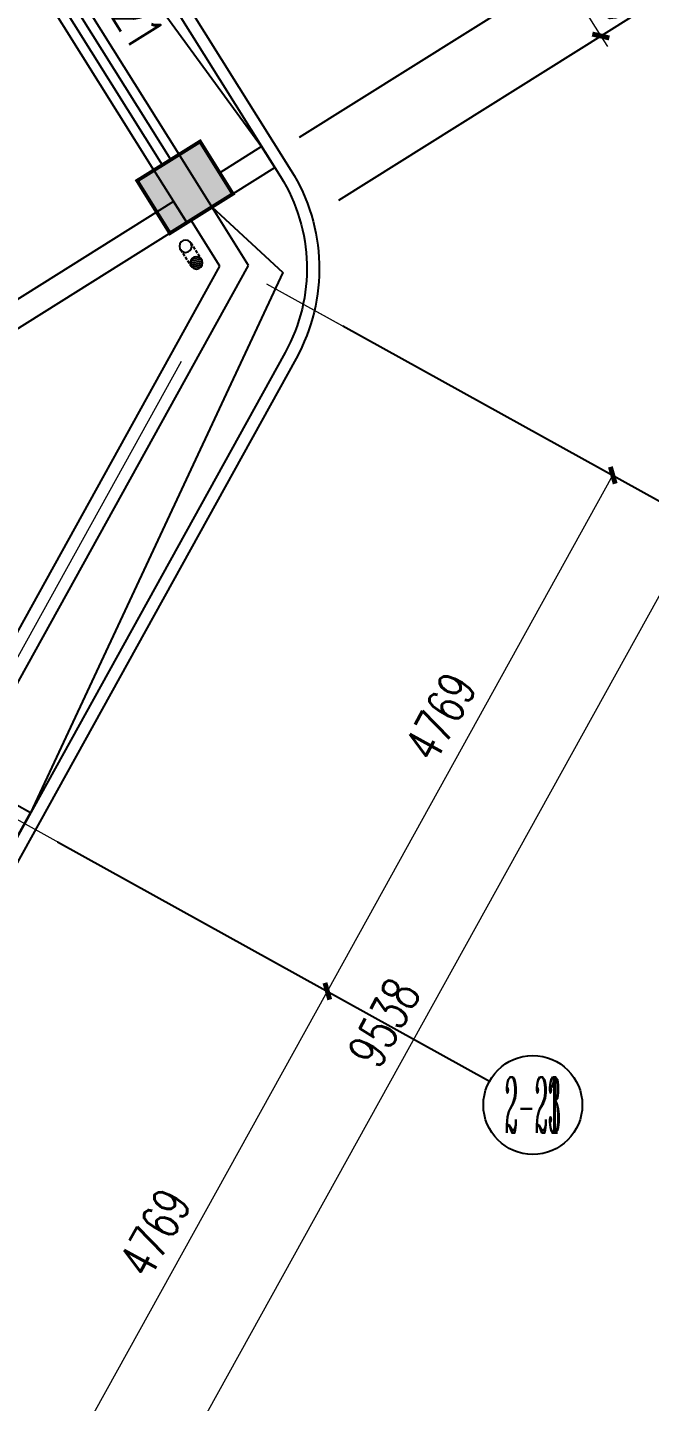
# Model space of a CAD drawing. Extents: x -9422388 to 15610651, y -1992469 to 953794.
# Drawn here: x -2617313 to -2612281, y -209946 to -198833 of the extents above; entities that cross this region are included whole.
import ezdxf
from ezdxf.enums import TextEntityAlignment as Align

# ---------------------------------------------------------------- set-up
doc = ezdxf.new("R2010")
doc.units = 0
doc.header["$LTSCALE"] = 1000
doc.linetypes.add('DASH', pattern=[0.35, 0.25, -0.1])
for name, color, linetype in [('A-ELEV-LIN-0.3', 30, 'Continuous'), ('A-ELEV-LIN-0.4', 40, 'Continuous'), ('A-ROOF-STRM', 150, 'Continuous'), ('AXIS', 3, 'Continuous'), ('AXIS_TEXT', 7, 'Continuous'), ('C-KZ', 2, 'Continuous'), ('C-Z-HATCH', 253, 'Continuous'), ('PUB_DIM', 3, 'Continuous'), ('WALL', 9, 'Continuous'), ('WALL-PARAPET', 6, 'Continuous'), ('WINDOW', 4, 'Continuous'), ('WINDOW_TEXT', 7, 'Continuous')]:
    doc.layers.add(name, color=color, linetype=linetype)
doc.layers.add('建筑底图', color=8, linetype='Continuous', lineweight=5)
doc.styles.add('_TCH_AXIS', font='COMPLEX', dxfattribs={"bigfont": 'GBCBIG'})
doc.styles.add('_TCH_DIM_T3', font='SIMPLEX', dxfattribs={"width": 0.705882, "bigfont": 'GBCBIG'})
doc.styles.add('_TCH_WINDOW', font='SIMPLEX', dxfattribs={"height": 3.5, "bigfont": 'GBCBIG'})
doc.styles.add('COMPLEX', font='COMPLEX')
doc.dimstyles.new('_TCH_ARCH&&100', dxfattribs={"dimtxt": 297.5, "dimasz": 100, "dimexe": 250, "dimexo": 300, "dimgap": 126.25, "dimtad": 1, "dimdec": 0, "dimzin": 0, "dimdsep": 46, "dimtxsty": '_TCH_DIM_T3', "dimblk": 'ARCHTICK', "dimcen": 0.09, "dimclrt": 7, "dimazin": 2, "dimtfac": 1, "dimtdec": 0, "dimtix": 1, "dimtmove": 2, "dimatfit": 3, "dimfxl": 0, "dimtolj": 1, "dimtzin": 0, "dimarcsym": 0})

# ---------------------------------------------------------------- blocks, each defined once
blk = doc.blocks.new('宿舍楼柱网1')
at = {"layer": 'C-Z-HATCH'}
h = blk.add_hatch(color=0, dxfattribs=at)
h.dxf.hatch_style = 1
h.paths.add_polyline_path([(659156, 146135), (659665, 146453), (659400, 146877), (658891, 146560)])
at = {"layer": 'C-KZ', "color": 0, "const_width": 30}
blk.add_lwpolyline([(659156, 146135), (659665, 146453), (659400, 146877), (658891, 146560), (659156, 146135)], dxfattribs=at)
blk = doc.blocks.new('YTLG')
at = {"layer": 'A-ROOF-STRM', "linetype": 'Continuous'}
h = blk.add_hatch(dxfattribs=at)
h.set_pattern_fill('ANSI31', color=8, scale=10)
h.set_pattern_definition([(45, (-1288290.313, 414148.037), (-11.22532015, 11.22532015), [])])
edge = h.paths.add_edge_path()
edge.add_arc((155403, -14017), 50, 0, 360, ccw=False)
at = {"layer": 'A-ROOF-STRM', "color": 8, "linetype": 'DASH', "ltscale": 0.1}
for p, q in [((155353, -14177), (155353, -14017)), ((155453, -14177), (155453, -14017))]:
    blk.add_line(p, q, dxfattribs=at)
at = {"layer": 'A-ROOF-STRM', "color": 8, "linetype": 'Continuous'}
blk.add_circle((155403, -14017), 50, dxfattribs=at)
at = {"layer": 'A-ROOF-STRM'}
blk.add_circle((155403, -14177), 50, dxfattribs=at)
blk = doc.blocks.new('$TCHSYS$WIN2D')
at = {"color": 0}
for p, q in [((-0.5, 0.5), (0.5, 0.5)), ((-0.5, 0.5), (-0.5, -0.5)), ((0.5, 0.5), (0.5, -0.5)), ((0.5, 0.1667), (-0.5, 0.1667)), ((0.5, -0.1667), (-0.5, -0.1667)), ((-0.5, -0.5), (0.5, -0.5))]:
    blk.add_line(p, q, dxfattribs=at)
blk = doc.blocks.new('_ArchTick')
at = {"color": 0, "linetype": 'ByBlock', "const_width": 0.4}
blk.add_lwpolyline([(-0.5, -0.5), (0.5, 0.5)], dxfattribs=at)
blk = doc.blocks.new('*D622')
at = {"layer": 'Defpoints', "color": 0, "transparency": 16777216}
for p in [(1930039, -399502), (1933102, -401197), (1927730, -403675)]:
    blk.add_point(p, dxfattribs=at)
at = {"layer": 'PUB_DIM', "color": 0, "lineweight": -2, "transparency": 16777216}
for p, q in [((1930302, -399647), (1933320, -401318)), ((1930793, -405369), (1933102, -401197)), ((1927993, -403820), (1931011, -405491))]:
    blk.add_line(p, q, dxfattribs=at)
at = {"layer": 'PUB_DIM', "color": 0, "lineweight": -2, "transparency": 16777216, "xscale": 100, "yscale": 100, "zscale": 100}
for p, rotation in [((1933102, -401197), 61.03914883823066), ((1930793, -405369), 241.0391488382307)]:
    blk.add_blockref('_ArchTick', p, dxfattribs=dict(at, rotation=rotation))
at = {"layer": 'PUB_DIM', "color": 7, "transparency": 16777216, "insert": (1931707, -403150), "char_height": 297.5, "attachment_point": 5, "rotation": 61.0391, "style": '_TCH_DIM_T3'}
blk.add_mtext('\\A1;4769', dxfattribs=at)
blk = doc.blocks.new('*D623')
at = {"layer": 'Defpoints', "color": 0, "transparency": 16777216}
for p in [(1932349, -395329), (1935411, -397024), (1930039, -399502)]:
    blk.add_point(p, dxfattribs=at)
at = {"layer": 'PUB_DIM', "color": 0, "lineweight": -2, "transparency": 16777216}
for p, q in [((1932611, -395475), (1935630, -397145)), ((1933102, -401197), (1935411, -397024)), ((1930302, -399647), (1933320, -401318))]:
    blk.add_line(p, q, dxfattribs=at)
at = {"layer": 'PUB_DIM', "color": 0, "lineweight": -2, "transparency": 16777216, "xscale": 100, "yscale": 100, "zscale": 100}
for p, rotation in [((1935411, -397024), 61.03914883823226), ((1933102, -401197), 241.0391488382322)]:
    blk.add_blockref('_ArchTick', p, dxfattribs=dict(at, rotation=rotation))
at = {"layer": 'PUB_DIM', "color": 7, "transparency": 16777216, "insert": (1934016, -398977), "char_height": 297.5, "attachment_point": 5, "rotation": 61.0391, "style": '_TCH_DIM_T3'}
blk.add_mtext('\\A1;4769', dxfattribs=at)
blk = doc.blocks.new('*D624')
at = {"layer": 'Defpoints', "color": 0, "transparency": 16777216}
for p in [(1932349, -395329), (1936111, -397412), (1927730, -403675)]:
    blk.add_point(p, dxfattribs=at)
at = {"layer": 'PUB_DIM', "color": 0, "lineweight": -2, "transparency": 16777216}
for p, q in [((1932611, -395475), (1936330, -397533)), ((1931492, -405757), (1936111, -397412)), ((1927993, -403820), (1931711, -405878))]:
    blk.add_line(p, q, dxfattribs=at)
at = {"layer": 'PUB_DIM', "color": 0, "lineweight": -2, "transparency": 16777216, "xscale": 100, "yscale": 100, "zscale": 100}
for p, rotation in [((1936111, -397412), 61.03914883811161), ((1931492, -405757), 241.0391488381117)]:
    blk.add_blockref('_ArchTick', p, dxfattribs=dict(at, rotation=rotation))
at = {"layer": 'PUB_DIM', "color": 7, "transparency": 16777216, "insert": (1933561, -401451), "char_height": 297.5, "attachment_point": 5, "rotation": 61.0391, "style": '_TCH_DIM_T3'}
blk.add_mtext('\\A1;9538', dxfattribs=at)
blk = doc.blocks.new('_AXISO')
at = {"color": 0}
blk.add_circle((0, 0), 0.5, dxfattribs=at)
at = {"layer": 'AXIS_TEXT', "color": 0, "style": 'COMPLEX', "width": 1.041667}
blk.add_attdef('A', text='', height=0.56, dxfattribs=at).set_placement((-0.25, -0.28), (0.25, -0.28), align=Align.FIT)
blk = doc.blocks.new('*D639')
at = {"layer": 'AXIS', "color": 0, "lineweight": -2, "transparency": 16777216}
for p, q in [((1919589, -372524), (1922343, -370798)), ((1922131, -370931), (1935992, -393046)), ((1933450, -394639), (1936204, -392913))]:
    blk.add_line(p, q, dxfattribs=at)
at = {"layer": 'Defpoints', "color": 0, "transparency": 16777216}
for p in [(1919335, -372683), (1935992, -393046), (1933196, -394798)]:
    blk.add_point(p, dxfattribs=at)
at = {"layer": 'AXIS', "color": 0, "lineweight": -2, "transparency": 16777216, "xscale": 100, "yscale": 100, "zscale": 100}
for p, rotation in [((1922131, -370931), 122.0782976762225), ((1935992, -393046), 302.0782976762225)]:
    blk.add_blockref('_ArchTick', p, dxfattribs=dict(at, rotation=rotation))
at = {"layer": 'AXIS', "color": 7, "transparency": 16777216, "insert": (1929295, -381842), "char_height": 297.5, "attachment_point": 5, "rotation": 302.0783, "style": '_TCH_DIM_T3'}
blk.add_mtext('\\A1;26100', dxfattribs=at)
blk = doc.blocks.new('*D640')
at = {"layer": 'AXIS', "color": 0, "lineweight": -2, "transparency": 16777216}
for p, q in [((1933131, -394131), (1935207, -392830)), ((1934996, -392962), (1934942, -392878)), ((1934996, -392962), (1935314, -393471)), ((1933450, -394639), (1935526, -393338)), ((1935314, -393471), (1935367, -393555))]:
    blk.add_line(p, q, dxfattribs=at)
at = {"layer": 'Defpoints', "color": 0, "transparency": 16777216}
for p in [(1935314, -393471), (1932877, -394290), (1933196, -394798)]:
    blk.add_point(p, dxfattribs=at)
at = {"layer": 'AXIS', "color": 0, "lineweight": -2, "transparency": 16777216, "xscale": 100, "yscale": 100, "zscale": 100}
for p, rotation in [((1934996, -392962), 302.0782976762146), ((1935314, -393471), 122.0782976762145)]:
    blk.add_blockref('_ArchTick', p, dxfattribs=dict(at, rotation=rotation))
at = {"layer": 'AXIS', "color": 7, "transparency": 16777216, "insert": (1935388, -393070), "char_height": 297.5, "attachment_point": 5, "rotation": 302.0783, "style": '_TCH_DIM_T3'}
blk.add_mtext('\\A1;600', dxfattribs=at)
blk = doc.blocks.new('*D641')
at = {"layer": 'AXIS', "color": 0, "lineweight": -2, "transparency": 16777216}
for p, q in [((1931857, -392097), (1933933, -390796)), ((1933721, -390929), (1934996, -392962)), ((1933131, -394131), (1935207, -392830))]:
    blk.add_line(p, q, dxfattribs=at)
at = {"layer": 'Defpoints', "color": 0, "transparency": 16777216}
for p in [(1931603, -392256), (1934996, -392962), (1932877, -394290)]:
    blk.add_point(p, dxfattribs=at)
at = {"layer": 'AXIS', "color": 0, "lineweight": -2, "transparency": 16777216, "xscale": 100, "yscale": 100, "zscale": 100}
for p, rotation in [((1933721, -390929), 122.0782976762265), ((1934996, -392962), 302.0782976762264)]:
    blk.add_blockref('_ArchTick', p, dxfattribs=dict(at, rotation=rotation))
at = {"layer": 'AXIS', "color": 7, "transparency": 16777216, "insert": (1934591, -391799), "char_height": 297.5, "attachment_point": 5, "rotation": 302.0783, "style": '_TCH_DIM_T3'}
blk.add_mtext('\\A1;2400', dxfattribs=at)
blk = doc.blocks.new('4444')
at = {"color": 8}
blk.add_lwpolyline([(1929277.6, -400878.7), (1931921.7, -396100.9)], dxfattribs=at)
at = {"layer": 'A-ELEV-LIN-0.3', "color": 8}
for points in [[(1910300.1, -378228), (1910300.1, -378228, -0.4142136), (1910521.4, -377263.1), (1917469.5, -372908.3, -0.4142136), (1919537.1, -373382.6), (1932807.3, -394555, -0.2728148), (1932848.7, -396077.9), (1928630, -403701.1, -0.2728148), (1927317.5, -404474.7), (1876130.2, -404474.7, -0.4142134), (1874530.2, -402874.7), (1874530.2, -394774.7, -0.4142137), (1875230.2, -394074.7), (1875230.2, -394074.7)], [(1910384.8, -378174.9), (1910384.8, -378174.9, -0.4142136), (1910574.5, -377347.8), (1917522.6, -372993, -0.4142136), (1919452.3, -373435.7), (1932722.6, -394608.1, -0.2728148), (1932761.2, -396029.5), (1928542.5, -403652.6, -0.2728148), (1927317.5, -404374.7), (1904330.2, -404374.7)]]:
    blk.add_lwpolyline(points, format="xyb", dxfattribs=at)
for points in [[(1932676.2, -394534.1), (1932570, -394364.6), (1932231, -394577), (1932337.3, -394746.5)], [(1930603.4, -399928.6), (1930700.3, -399753.6), (1930350.3, -399559.9), (1930253.5, -399734.9)]]:
    blk.add_lwpolyline(points, close=True, dxfattribs=at)
at = {"layer": 'A-ELEV-LIN-0.4', "color": 8}
for points in [[(1930840.1, -392734.4), (1931424.3, -392791.7), (1932570, -394364.6)], [(1932168.2, -394853.4), (1932742.5, -395384), (1930700.3, -399753.6)]]:
    blk.add_lwpolyline(points, dxfattribs=at)
at = {"layer": 'AXIS', "color": 8}
for p, q in [((1932877.3, -394290), (1936266.6, -392165.7)), ((1933195.9, -394798.4), (1936585.2, -392674.1)), ((1933227.3, -395815.8), (1936723.3, -397750.6)), ((1933227.3, -395815.8), (1936723.3, -397750.6)), ((1930918.1, -399988.4), (1934414.1, -401923.2)), ((1930918.1, -399988.4), (1934414.1, -401923.2))]:
    blk.add_line(p, q, dxfattribs=at)
at = {"layer": 'WALL', "color": 8}
for p, q in [((1931902.2, -394429.1), (1931698.9, -394556.5)), ((1932167.8, -394852.7), (1931902.2, -394429.1)), ((1931698.9, -394556.5), (1931964.4, -394980.2)), ((1931858.2, -394810.7), (1928757, -396754.4)), ((1931964.4, -394980.2), (1931858.2, -394810.7)), ((1931964.4, -394980.2), (1932167.8, -394852.7)), ((1928863.2, -396923.9), (1931964.4, -394980.2))]:
    blk.add_line(p, q, dxfattribs=at)
at = {"layer": 'WALL-PARAPET', "color": 8}
for p, q in [((1932464.6, -395326.3), (1932167.8, -394852.7)), ((1932232.6, -395332.7), (1931998.3, -394958.9)), ((1929951.9, -399453.7), (1932232.6, -395332.7)), ((1930126.9, -399550.5), (1932464.6, -395326.3))]:
    blk.add_line(p, q, dxfattribs=at)
at = {"color": 8}
blk.add_blockref('宿舍楼柱网1', (1272672.3, -541201.1), dxfattribs=at)
at = {"color": 8, "xscale": -1, "rotation": 213.0140517230112}
blk.add_blockref('YTLG', (1809368.4, -491730.1), dxfattribs=at)
at = {"layer": 'AXIS', "color": 8}
ref = blk.add_blockref('_AXISO', (1934764.1, -402116.9), dxfattribs=dict(at, xscale=800, yscale=800, zscale=800))
ref.add_attrib('A', '2-23', dxfattribs={"layer": 'AXIS_TEXT', "color": 8, "height": 452.55, "style": '_TCH_AXIS', "width": 0.2625}).set_placement((1934537.9, -402343.1), (1934990.4, -402343.1), align=Align.FIT)
ref = blk.add_blockref('_AXISO', (1934764.1, -402116.9), dxfattribs=dict(at, xscale=800, yscale=800, zscale=800))
ref.add_attrib('A', '2-21', dxfattribs={"layer": 'AXIS_TEXT', "color": 8, "height": 452.55, "style": '_TCH_AXIS', "width": 0.28}).set_placement((1934537.9, -402343.1), (1934990.4, -402343.1), align=Align.FIT)
at = {"layer": 'WINDOW', "color": 8}
ref = blk.add_blockref('$TCHSYS$WIN2D', (1930937.6, -393115.9), dxfattribs=dict(at, xscale=-3250, yscale=240, zscale=-3250, rotation=302.078297676224))
ref.add_attrib('A', 'C3321', (1931059, -392839.3), dxfattribs={"layer": 'WINDOW_TEXT', "color": 8, "height": 297.5, "rotation": 302.0783, "style": '_TCH_WINDOW', "width": 0.705882})
at = {"layer": 'AXIS', "color": 8}
for p1, p2, distance, picture, middle in [((1919334.8, -372683.3), (1933195.9, -394798.4), 3300, '*D639', (1929294.5, -381842.2)), ((1931602.7, -392256.4), (1932877.3, -394290), 2500, '*D641', (1934591.3, -391799.5)), ((1932877.3, -394290), (1933195.9, -394798.4), 2500, '*D640', (1935387.9, -393070.5))]:
    dim = blk.add_aligned_dim(p1=p1, p2=p2, distance=distance, dimstyle='_TCH_ARCH&&100', dxfattribs=at)
    dim.commit()
    dim.dimension.update_dxf_attribs({"geometry": picture, "text_midpoint": middle})
at = {"layer": 'PUB_DIM', "color": 8}
for p1, p2, distance, picture, middle in [((1927730.2, -403674.7), (1932348.6, -395329.5), -4300, '*D624', (1933561.1, -401451.1)), ((1930039.4, -399502.1), (1932348.6, -395329.5), -3500, '*D623', (1934015.7, -398977.4)), ((1927730.2, -403674.7), (1930039.4, -399502.1), -3500, '*D622', (1931706.5, -403150))]:
    dim = blk.add_aligned_dim(p1=p1, p2=p2, distance=distance, dimstyle='_TCH_ARCH&&100', dxfattribs=at)
    dim.commit()
    dim.dimension.update_dxf_attribs({"geometry": picture, "text_midpoint": middle})

msp = doc.modelspace()

# ---------------------------------------------------------------- block references
at = {"layer": '建筑底图', "color": 8}
msp.add_blockref('4444', (-4547988.93389, 194568.76239), dxfattribs=at)

doc.saveas('drawing.dxf')
